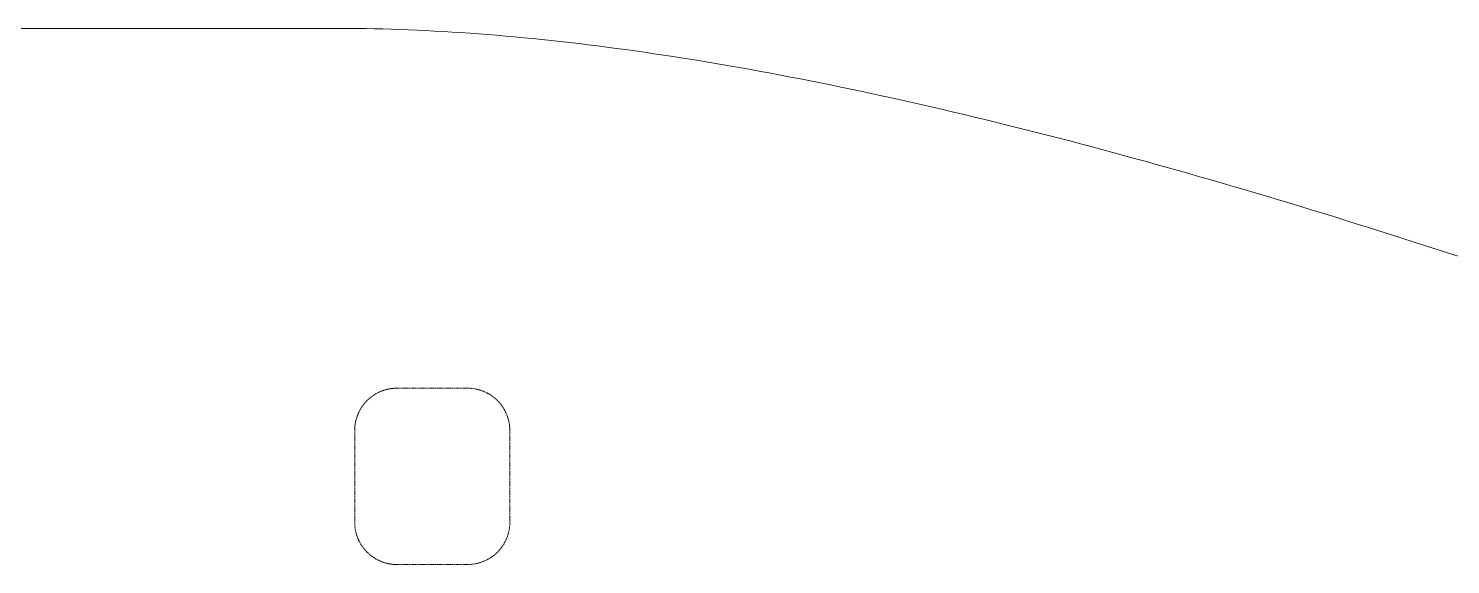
# Model space of a CAD drawing. Header units: millimetres. Extents: x -53019 to 0, y -25898 to 25919.
# Drawn here: x -10243 to -5121, y 1509 to 3440 of the extents above; entities that cross this region are included whole.
import ezdxf

# ---------------------------------------------------------------- set-up
doc = ezdxf.new("R2010")
doc.units = ezdxf.units.MM
doc.layers.add('ceco.net 193', color=7, linetype='Continuous', lineweight=5)

msp = doc.modelspace()

# ---------------------------------------------------------------- linework, layer by layer
at = {"layer": 'ceco.net 193', "linetype": 'Continuous'}
for p, q in [((-14466.57, 3439.7823), (-9118.4984, 3439.7823)), ((-9021.43992, 2101.33438), (-9022.50418, 2100.2625)), ((-9019.23012, 2103.4121), (-9020.3401, 2102.3834)), ((-9017.01016, 2105.47712), (-9018.12014, 2104.4408)), ((-9014.71654, 2107.45578), (-9015.86462, 2106.46264)), ((-9010.04802, 2111.31912), (-9011.23166, 2110.36916)), ((-9005.23472, 2114.9945), (-9006.45138, 2114.09026)), ((-9000.2741, 2118.4743), (-9001.52124, 2117.61832)), ((-8997.73918, 2120.13038), (-8999.01426, 2119.31758)), ((-8995.18394, 2121.76106), (-8996.46156, 2120.94826)), ((-8992.5779, 2123.30538), (-8993.886, 2122.54338)), ((-8989.9617, 2124.837), (-8991.2698, 2124.075)), ((-8987.2947, 2126.27464), (-8988.6282, 2125.55582)), ((-8981.89974, 2129.03562), (-8983.25864, 2128.36506)), ((-8976.40064, 2131.57816), (-8977.7824, 2130.9584)), ((-8970.79994, 2133.89718), (-8972.2071, 2133.3333)), ((-8967.9653, 2134.96906), (-8969.39278, 2134.45598)), ((-8965.1205, 2135.99776), (-8966.54544, 2135.48468)), ((-8962.24268, 2136.94772), (-8963.68032, 2136.4829)), ((-8959.35978, 2137.87228), (-8960.79742, 2137.41254)), ((-8956.43878, 2138.69524), (-8957.90182, 2138.2863)), ((-8950.579, 2140.2167), (-8952.04712, 2139.8611)), ((-8944.65572, 2141.50448), (-8946.13908, 2141.20222)), ((-8938.68926, 2142.55858), (-8940.18532, 2142.3122)), ((-8935.68952, 2142.98784), (-8937.19066, 2142.7948)), ((-8932.68216, 2143.379), (-8934.18838, 2143.18596)), ((-8929.66718, 2143.67618), (-8931.1734, 2143.53902)), ((-8926.65474, 2143.95558), (-8928.16096, 2143.81842)), ((-8923.62706, 2144.1283), (-8925.1409, 2144.04702)), ((-8917.56916, 2144.33912), (-8919.08808, 2144.31372)), ((-8915.2984, 2144.3823), (-8916.05532, 2144.3696)), ((-8915.2984, 2144.3823), (-8914.53132, 2144.3823)), ((-8913.00478, 2144.3823), (-8911.47316, 2144.3823)), ((-8909.94154, 2144.3823), (-8908.40992, 2144.3823)), ((-8906.88338, 2144.3823), (-8905.35176, 2144.3823)), ((-8903.82014, 2144.3823), (-8902.29614, 2144.3823)), ((-8900.76452, 2144.3823), (-8899.2329, 2144.3823)), ((-8897.70128, 2144.3823), (-8896.17474, 2144.3823)), ((-8894.64312, 2144.3823), (-8893.1115, 2144.3823)), ((-8891.57988, 2144.3823), (-8890.05334, 2144.3823)), ((-8888.52172, 2144.3823), (-8886.9901, 2144.3823)), ((-8885.45848, 2144.3823), (-8883.93448, 2144.3823)), ((-8882.40286, 2144.3823), (-8880.87124, 2144.3823)), ((-8879.33962, 2144.3823), (-8877.81308, 2144.3823)), ((-8876.28146, 2144.3823), (-8874.74984, 2144.3823)), ((-8873.21822, 2144.3823), (-8871.69168, 2144.3823)), ((-8870.16006, 2144.3823), (-8868.62844, 2144.3823)), ((-8867.09682, 2144.3823), (-8865.57282, 2144.3823)), ((-8864.0412, 2144.3823), (-8862.50958, 2144.3823)), ((-8860.97796, 2144.3823), (-8859.45142, 2144.3823)), ((-8857.9198, 2144.3823), (-8856.38818, 2144.3823)), ((-8854.85656, 2144.3823), (-8853.33002, 2144.3823)), ((-8851.7984, 2144.3823), (-8850.26678, 2144.3823)), ((-8848.73516, 2144.3823), (-8847.21116, 2144.3823)), ((-8845.67954, 2144.3823), (-8844.14792, 2144.3823)), ((-8842.6163, 2144.3823), (-8841.08976, 2144.3823)), ((-8839.55814, 2144.3823), (-8838.02652, 2144.3823)), ((-8836.4949, 2144.3823), (-8834.96836, 2144.3823)), ((-8833.43674, 2144.3823), (-8831.90512, 2144.3823)), ((-8830.3735, 2144.3823), (-8828.8495, 2144.3823)), ((-8827.31788, 2144.3823), (-8825.78626, 2144.3823)), ((-8824.25464, 2144.3823), (-8822.7281, 2144.3823)), ((-8821.19648, 2144.3823), (-8819.66486, 2144.3823)), ((-8818.13324, 2144.3823), (-8816.6067, 2144.3823)), ((-8815.07508, 2144.3823), (-8813.54346, 2144.3823)), ((-8812.01184, 2144.3823), (-8810.48784, 2144.3823)), ((-8808.95622, 2144.3823), (-8807.4246, 2144.3823)), ((-8805.89298, 2144.3823), (-8804.36644, 2144.3823)), ((-8802.83482, 2144.3823), (-8801.3032, 2144.3823)), ((-8799.77158, 2144.3823), (-8798.24504, 2144.3823)), ((-8796.71342, 2144.3823), (-8795.1818, 2144.3823)), ((-8793.65018, 2144.3823), (-8792.12618, 2144.3823)), ((-8790.59456, 2144.3823), (-8789.06294, 2144.3823)), ((-8787.53132, 2144.3823), (-8786.00478, 2144.3823)), ((-8784.47316, 2144.3823), (-8782.94154, 2144.3823)), ((-8781.40992, 2144.3823), (-8779.88338, 2144.3823)), ((-8778.35176, 2144.3823), (-8776.82014, 2144.3823)), ((-8775.29614, 2144.3823), (-8773.76452, 2144.3823)), ((-8772.2329, 2144.3823), (-8770.70128, 2144.3823)), ((-8769.17474, 2144.3823), (-8767.64312, 2144.3823)), ((-8766.1115, 2144.3823), (-8764.57988, 2144.3823)), ((-8763.05334, 2144.3823), (-8761.52172, 2144.3823)), ((-8759.9901, 2144.3823), (-8758.45848, 2144.3823)), ((-8756.93448, 2144.3823), (-8755.40286, 2144.3823)), ((-8753.87124, 2144.3823), (-8752.33962, 2144.3823)), ((-8750.81308, 2144.3823), (-8749.28146, 2144.3823)), ((-8747.74984, 2144.3823), (-8746.21822, 2144.3823)), ((-8744.69168, 2144.3823), (-8743.16006, 2144.3823)), ((-8741.62844, 2144.3823), (-8740.09682, 2144.3823)), ((-8738.57282, 2144.3823), (-8737.0412, 2144.3823)), ((-8735.50958, 2144.3823), (-8733.97796, 2144.3823)), ((-8732.45142, 2144.3823), (-8730.9198, 2144.3823)), ((-8729.38818, 2144.3823), (-8727.85656, 2144.3823)), ((-8726.33002, 2144.3823), (-8724.7984, 2144.3823)), ((-8723.26678, 2144.3823), (-8721.73516, 2144.3823)), ((-8720.21116, 2144.3823), (-8718.67954, 2144.3823)), ((-8717.14792, 2144.3823), (-8715.6163, 2144.3823)), ((-8714.08976, 2144.3823), (-8712.55814, 2144.3823)), ((-8711.02652, 2144.3823), (-8709.4949, 2144.3823)), ((-8707.96836, 2144.3823), (-8706.43674, 2144.3823)), ((-8704.90512, 2144.3823), (-8703.3735, 2144.3823)), ((-8701.8495, 2144.3823), (-8700.31788, 2144.3823)), ((-8698.78626, 2144.3823), (-8697.25464, 2144.3823)), ((-8695.7281, 2144.3823), (-8694.19648, 2144.3823)), ((-8692.66486, 2144.3823), (-8691.13324, 2144.3823)), ((-8689.6067, 2144.3823), (-8688.07508, 2144.3823)), ((-8686.54346, 2144.3823), (-8685.01184, 2144.3823)), ((-8683.48784, 2144.3823), (-8681.95622, 2144.3823)), ((-8680.4246, 2144.3823), (-8678.89298, 2144.3823)), ((-8677.36644, 2144.3823), (-8675.83482, 2144.3823)), ((-8674.3032, 2144.3823), (-8672.77158, 2144.3823)), ((-8671.24504, 2144.3823), (-8669.71342, 2144.3823)), ((-8668.1818, 2144.3823), (-8666.65018, 2144.3823)), ((-8665.12618, 2144.3823), (-8663.59456, 2144.3823)), ((-8662.06294, 2144.3823), (-8661.2984, 2144.3823)), ((-8660.54402, 2144.3696), (-8661.2984, 2144.3823)), ((-8657.51126, 2144.31372), (-8659.02256, 2144.33912)), ((-8651.45844, 2144.04702), (-8652.97228, 2144.1283)), ((-8648.43838, 2143.81842), (-8649.9446, 2143.95558)), ((-8645.41832, 2143.53902), (-8646.93216, 2143.67618)), ((-8642.41096, 2143.18596), (-8643.9121, 2143.379)), ((-8639.4036, 2142.7948), (-8640.90982, 2142.98784)), ((-8636.41402, 2142.3122), (-8637.90754, 2142.55858)), ((-8630.46026, 2141.20222), (-8631.94362, 2141.50448)), ((-8624.55222, 2139.8611), (-8626.02034, 2140.2167)), ((-8618.69752, 2138.2863), (-8620.15548, 2138.69524)), ((-8615.80192, 2137.41254), (-8617.23956, 2137.87228)), ((-8612.9114, 2136.4829), (-8614.35666, 2136.94772)), ((-8610.0539, 2135.48468), (-8611.47884, 2135.99776)), ((-8607.20656, 2134.45598), (-8608.62642, 2134.96906)), ((-8604.39224, 2133.3333), (-8605.79178, 2133.89718)), ((-8598.81694, 2130.9584), (-8600.1987, 2131.57816)), ((-8593.3407, 2128.36506), (-8594.6996, 2129.03562)), ((-8587.97114, 2125.55582), (-8589.30464, 2126.27464)), ((-8585.32954, 2124.075), (-8586.63764, 2124.837)), ((-8582.71334, 2122.54338), (-8584.02144, 2123.30538)), ((-8580.13778, 2120.94826), (-8581.4154, 2121.76106)), ((-8577.58254, 2119.31758), (-8578.86016, 2120.13038)), ((-8575.0781, 2117.61832), (-8576.32524, 2118.4743)), ((-8570.14796, 2114.09026), (-8571.36462, 2114.9945)), ((-8565.36768, 2110.36916), (-8566.54624, 2111.31912)), ((-8560.73472, 2106.46264), (-8561.87518, 2107.45578)), ((-8558.47666, 2104.4408), (-8559.58918, 2105.47712)), ((-8556.2567, 2102.3834), (-8557.36668, 2103.4121)), ((-8554.08754, 2100.2625), (-8555.15942, 2101.33438)), ((-9056.6494, 2048.891), (-9057.21328, 2047.48892)), ((-9054.2745, 2054.4663), (-9054.89426, 2053.082)), ((-9051.68116, 2059.94254), (-9052.35172, 2058.58364)), ((-9048.87192, 2065.3121), (-9049.59328, 2063.9786)), ((-9047.3911, 2067.9537), (-9048.1531, 2066.6456)), ((-9045.85948, 2070.5699), (-9046.62148, 2069.2618)), ((-9044.25928, 2073.14292), (-9045.07208, 2071.8653)), ((-9042.63368, 2075.69816), (-9043.44648, 2074.42054)), ((-9040.92934, 2078.20514), (-9041.7904, 2076.958)), ((-9037.40636, 2083.13274), (-9038.30552, 2081.91862)), ((-9033.68526, 2087.91556), (-9034.63522, 2086.737)), ((-9029.77874, 2092.54852), (-9030.77188, 2091.40044)), ((-9027.7569, 2094.80404), (-9028.78814, 2093.69406)), ((-9025.69188, 2097.024), (-9026.7282, 2095.91402)), ((-9023.5786, 2099.1957), (-9024.65048, 2098.12128)), ((-8551.94886, 2098.12128), (-8553.02074, 2099.1957)), ((-8549.87114, 2095.91402), (-8550.89984, 2097.024)), ((-8547.80612, 2093.69406), (-8548.84244, 2094.80404)), ((-8545.82746, 2091.40044), (-8546.8206, 2092.54852)), ((-8541.96412, 2086.737), (-8542.91408, 2087.91556)), ((-8538.2862, 2081.91862), (-8539.19298, 2083.13274)), ((-8534.80894, 2076.958), (-8535.66492, 2078.20514)), ((-8533.14524, 2074.42054), (-8533.95804, 2075.69816)), ((-8531.52218, 2071.8653), (-8532.33498, 2073.14292)), ((-8529.97024, 2069.2618), (-8530.73986, 2070.5699)), ((-8528.44624, 2066.6456), (-8529.20824, 2067.9537)), ((-8527.00606, 2063.9786), (-8527.7198, 2065.3121)), ((-8524.24762, 2058.58364), (-8524.91818, 2059.94254)), ((-8521.70508, 2053.082), (-8522.32484, 2054.4663)), ((-8519.38606, 2047.48892), (-8519.94994, 2048.891)), ((-9067.36566, 2001.8248), (-9067.4444, 2000.31096)), ((-9067.13452, 2004.84486), (-9067.27168, 2003.3361)), ((-9066.85512, 2007.86492), (-9066.99228, 2006.35108)), ((-9066.49698, 2010.87228), (-9066.6951, 2009.36352)), ((-9066.1109, 2013.87202), (-9066.30394, 2012.37342)), ((-9065.6283, 2016.86922), (-9065.87722, 2015.37316)), ((-9064.51832, 2022.82044), (-9064.82312, 2021.33962)), ((-9063.17974, 2028.73102), (-9063.5328, 2027.26036)), ((-9061.60494, 2034.58572), (-9062.01388, 2033.12776)), ((-9060.72356, 2037.48132), (-9061.18838, 2036.04114)), ((-9059.799, 2040.37184), (-9060.26382, 2038.92658)), ((-9058.80078, 2043.22934), (-9059.3164, 2041.80186)), ((-9057.77208, 2046.07668), (-9058.28516, 2044.6492)), ((-8518.31418, 2044.6492), (-8518.82726, 2046.07668)), ((-8517.28294, 2041.80186), (-8517.79856, 2043.22934)), ((-8516.33552, 2038.92658), (-8516.80034, 2040.37184)), ((-8515.41096, 2036.04114), (-8515.8707, 2037.48132)), ((-8514.58546, 2033.12776), (-8514.9944, 2034.58572)), ((-8513.06146, 2027.26036), (-8513.4196, 2028.73102)), ((-8511.77622, 2021.33962), (-8512.0734, 2022.82044)), ((-8510.72212, 2015.37316), (-8510.97104, 2016.86922)), ((-8510.28778, 2012.37342), (-8510.4859, 2013.87202)), ((-8509.90424, 2009.36352), (-8510.09728, 2010.87228)), ((-8509.59944, 2006.35108), (-8509.74168, 2007.86492)), ((-8509.32766, 2003.3361), (-8509.46482, 2004.84486)), ((-8509.15494, 2000.31096), (-8509.23368, 2001.8248)), ((-9067.68824, 1992.73922), (-9067.6984, 1991.9823)), ((-9067.6984, 1991.9823), (-9067.6984, 1991.2203)), ((-9067.6984, 1989.68868), (-9067.6984, 1988.16214)), ((-9067.6984, 1986.63052), (-9067.6984, 1985.10652)), ((-9067.6984, 1983.5749), (-9067.6984, 1982.04836)), ((-9067.6984, 1980.51674), (-9067.6984, 1978.9902)), ((-9067.6984, 1977.45858), (-9067.6984, 1975.93458)), ((-9067.6984, 1974.40296), (-9067.6984, 1972.87134)), ((-9067.6984, 1971.3448), (-9067.6984, 1969.81318)), ((-9067.6984, 1968.28918), (-9067.6984, 1966.75756)), ((-9067.6984, 1965.23102), (-9067.6984, 1963.6994)), ((-9067.6984, 1962.17286), (-9067.6984, 1960.64124)), ((-9067.6984, 1959.11724), (-9067.6984, 1957.58562)), ((-9067.6984, 1956.05908), (-9067.6984, 1954.52746)), ((-9067.6984, 1953.00346), (-9067.6984, 1951.47184)), ((-9067.6984, 1949.9453), (-9067.6984, 1948.41368)), ((-9067.6984, 1946.88714), (-9067.6984, 1945.35552)), ((-9067.63236, 1995.77198), (-9067.65522, 1994.25306)), ((-8508.94412, 1994.25306), (-8508.96698, 1995.77198)), ((-8508.8984, 1991.9823), (-8508.9111, 1992.73922)), ((-8508.8984, 1991.9823), (-8508.8984, 1991.2203)), ((-8508.8984, 1989.68868), (-8508.8984, 1988.16214)), ((-8508.8984, 1986.63052), (-8508.8984, 1985.10652)), ((-8508.8984, 1983.5749), (-8508.8984, 1982.04836)), ((-8508.8984, 1980.51674), (-8508.8984, 1978.9902)), ((-8508.8984, 1977.45858), (-8508.8984, 1975.93458)), ((-8508.8984, 1974.40296), (-8508.8984, 1972.87134)), ((-8508.8984, 1971.3448), (-8508.8984, 1969.81318)), ((-8508.8984, 1968.28918), (-8508.8984, 1966.75756)), ((-8508.8984, 1965.23102), (-8508.8984, 1963.6994)), ((-8508.8984, 1962.17286), (-8508.8984, 1960.64124)), ((-8508.8984, 1959.11724), (-8508.8984, 1957.58562)), ((-8508.8984, 1956.05908), (-8508.8984, 1954.52746)), ((-8508.8984, 1953.00346), (-8508.8984, 1951.47184)), ((-8508.8984, 1949.9453), (-8508.8984, 1948.41368)), ((-8508.8984, 1946.88714), (-8508.8984, 1945.35552)), ((-9067.6984, 1943.83152), (-9067.6984, 1942.2999)), ((-9067.6984, 1940.77336), (-9067.6984, 1939.24174)), ((-9067.6984, 1937.7152), (-9067.6984, 1936.18358)), ((-9067.6984, 1934.65958), (-9067.6984, 1933.12796)), ((-9067.6984, 1931.59634), (-9067.6984, 1930.0698)), ((-9067.6984, 1928.53818), (-9067.6984, 1927.01418)), ((-9067.6984, 1925.48256), (-9067.6984, 1923.95602)), ((-9067.6984, 1922.4244), (-9067.6984, 1920.89786)), ((-9067.6984, 1919.36624), (-9067.6984, 1917.84224)), ((-9067.6984, 1916.31062), (-9067.6984, 1914.78408)), ((-9067.6984, 1913.25246), (-9067.6984, 1911.72846)), ((-9067.6984, 1910.19684), (-9067.6984, 1908.6703)), ((-9067.6984, 1907.13868), (-9067.6984, 1905.61214)), ((-9067.6984, 1904.08052), (-9067.6984, 1902.55652)), ((-9067.6984, 1901.0249), (-9067.6984, 1899.49836)), ((-9067.6984, 1897.96674), (-9067.6984, 1896.4402)), ((-9067.6984, 1894.90858), (-9067.6984, 1893.38458)), ((-8508.8984, 1943.83152), (-8508.8984, 1942.2999)), ((-8508.8984, 1940.77336), (-8508.8984, 1939.24174)), ((-8508.8984, 1937.7152), (-8508.8984, 1936.18358)), ((-8508.8984, 1934.65958), (-8508.8984, 1933.12796)), ((-8508.8984, 1931.59634), (-8508.8984, 1930.0698)), ((-8508.8984, 1928.53818), (-8508.8984, 1927.01418)), ((-8508.8984, 1925.48256), (-8508.8984, 1923.95602)), ((-8508.8984, 1922.4244), (-8508.8984, 1920.89786)), ((-8508.8984, 1919.36624), (-8508.8984, 1917.84224)), ((-8508.8984, 1916.31062), (-8508.8984, 1914.78408)), ((-8508.8984, 1913.25246), (-8508.8984, 1911.72846)), ((-8508.8984, 1910.19684), (-8508.8984, 1908.6703)), ((-8508.8984, 1907.13868), (-8508.8984, 1905.61214)), ((-8508.8984, 1904.08052), (-8508.8984, 1902.55652)), ((-8508.8984, 1901.0249), (-8508.8984, 1899.49836)), ((-8508.8984, 1897.96674), (-8508.8984, 1896.4402)), ((-8508.8984, 1894.90858), (-8508.8984, 1893.38458)), ((-9067.6984, 1891.85296), (-9067.6984, 1890.32134)), ((-9067.6984, 1888.7948), (-9067.6984, 1887.26318)), ((-9067.6984, 1885.73918), (-9067.6984, 1884.20756)), ((-9067.6984, 1882.68102), (-9067.6984, 1881.1494)), ((-9067.6984, 1879.62286), (-9067.6984, 1878.09124)), ((-9067.6984, 1876.56724), (-9067.6984, 1875.03562)), ((-9067.6984, 1873.50908), (-9067.6984, 1871.97746)), ((-9067.6984, 1870.45346), (-9067.6984, 1868.92184)), ((-9067.6984, 1867.3953), (-9067.6984, 1865.86368)), ((-9067.6984, 1864.33714), (-9067.6984, 1862.80552)), ((-9067.6984, 1861.28152), (-9067.6984, 1859.7499)), ((-9067.6984, 1858.22336), (-9067.6984, 1856.69174)), ((-9067.6984, 1855.1652), (-9067.6984, 1853.63358)), ((-9067.6984, 1852.10958), (-9067.6984, 1850.57796)), ((-9067.6984, 1849.04634), (-9067.6984, 1847.5198)), ((-9067.6984, 1845.98818), (-9067.6984, 1844.46418)), ((-8508.8984, 1891.85296), (-8508.8984, 1890.32134)), ((-8508.8984, 1888.7948), (-8508.8984, 1887.26318)), ((-8508.8984, 1885.73918), (-8508.8984, 1884.20756)), ((-8508.8984, 1882.68102), (-8508.8984, 1881.1494)), ((-8508.8984, 1879.62286), (-8508.8984, 1878.09124)), ((-8508.8984, 1876.56724), (-8508.8984, 1875.03562)), ((-8508.8984, 1873.50908), (-8508.8984, 1871.97746)), ((-8508.8984, 1870.45346), (-8508.8984, 1868.92184)), ((-8508.8984, 1867.3953), (-8508.8984, 1865.86368)), ((-8508.8984, 1864.33714), (-8508.8984, 1862.80552)), ((-8508.8984, 1861.28152), (-8508.8984, 1859.7499)), ((-8508.8984, 1858.22336), (-8508.8984, 1856.69174)), ((-8508.8984, 1855.1652), (-8508.8984, 1853.63358)), ((-8508.8984, 1852.10958), (-8508.8984, 1850.57796)), ((-8508.8984, 1849.04634), (-8508.8984, 1847.5198)), ((-8508.8984, 1845.98818), (-8508.8984, 1844.46418)), ((-9067.6984, 1842.93256), (-9067.6984, 1841.40602)), ((-9067.6984, 1839.8744), (-9067.6984, 1838.34786)), ((-9067.6984, 1836.81624), (-9067.6984, 1835.29224)), ((-9067.6984, 1833.76062), (-9067.6984, 1832.23408)), ((-9067.6984, 1830.70246), (-9067.6984, 1829.17846)), ((-9067.6984, 1827.64684), (-9067.6984, 1826.1203)), ((-9067.6984, 1824.58868), (-9067.6984, 1823.06214)), ((-9067.6984, 1821.53052), (-9067.6984, 1820.00652)), ((-9067.6984, 1818.4749), (-9067.6984, 1816.94836)), ((-9067.6984, 1815.41674), (-9067.6984, 1813.8902)), ((-9067.6984, 1812.35858), (-9067.6984, 1810.83458)), ((-9067.6984, 1809.30296), (-9067.6984, 1807.77134)), ((-9067.6984, 1806.2448), (-9067.6984, 1804.71318)), ((-9067.6984, 1803.18918), (-9067.6984, 1801.65756)), ((-9067.6984, 1800.13102), (-9067.6984, 1798.5994)), ((-9067.6984, 1797.07286), (-9067.6984, 1795.54124)), ((-9067.6984, 1794.01724), (-9067.6984, 1792.48562)), ((-8508.8984, 1842.93256), (-8508.8984, 1841.40602)), ((-8508.8984, 1839.8744), (-8508.8984, 1838.34786)), ((-8508.8984, 1836.81624), (-8508.8984, 1835.29224)), ((-8508.8984, 1833.76062), (-8508.8984, 1832.23408)), ((-8508.8984, 1830.70246), (-8508.8984, 1829.17846)), ((-8508.8984, 1827.64684), (-8508.8984, 1826.1203)), ((-8508.8984, 1824.58868), (-8508.8984, 1823.06214)), ((-8508.8984, 1821.53052), (-8508.8984, 1820.00652)), ((-8508.8984, 1818.4749), (-8508.8984, 1816.94836)), ((-8508.8984, 1815.41674), (-8508.8984, 1813.8902)), ((-8508.8984, 1812.35858), (-8508.8984, 1810.83458)), ((-8508.8984, 1809.30296), (-8508.8984, 1807.77134)), ((-8508.8984, 1806.2448), (-8508.8984, 1804.71318)), ((-8508.8984, 1803.18918), (-8508.8984, 1801.65756)), ((-8508.8984, 1800.13102), (-8508.8984, 1798.5994)), ((-8508.8984, 1797.07286), (-8508.8984, 1795.54124)), ((-8508.8984, 1794.01724), (-8508.8984, 1792.48562)), ((-9067.6984, 1790.95908), (-9067.6984, 1789.42746)), ((-9067.6984, 1787.90346), (-9067.6984, 1786.37184)), ((-9067.6984, 1784.8453), (-9067.6984, 1783.31368)), ((-9067.6984, 1781.78714), (-9067.6984, 1780.25552)), ((-9067.6984, 1778.73152), (-9067.6984, 1777.1999)), ((-9067.6984, 1775.67336), (-9067.6984, 1774.14174)), ((-9067.6984, 1772.6152), (-9067.6984, 1771.08358)), ((-9067.6984, 1769.55958), (-9067.6984, 1768.02796)), ((-9067.6984, 1766.49634), (-9067.6984, 1764.9698)), ((-9067.6984, 1763.43818), (-9067.6984, 1761.91418)), ((-9067.6984, 1760.38256), (-9067.6984, 1758.85602)), ((-9067.6984, 1757.3244), (-9067.6984, 1755.79786)), ((-9067.6984, 1754.26624), (-9067.6984, 1752.74224)), ((-9067.6984, 1751.21062), (-9067.6984, 1749.68408)), ((-9067.6984, 1748.15246), (-9067.6984, 1746.62846)), ((-9067.6984, 1745.09684), (-9067.6984, 1743.5703)), ((-9067.6984, 1742.03868), (-9067.6984, 1740.51214)), ((-8508.8984, 1790.95908), (-8508.8984, 1789.42746)), ((-8508.8984, 1787.90346), (-8508.8984, 1786.37184)), ((-8508.8984, 1784.8453), (-8508.8984, 1783.31368)), ((-8508.8984, 1781.78714), (-8508.8984, 1780.25552)), ((-8508.8984, 1778.73152), (-8508.8984, 1777.1999)), ((-8508.8984, 1775.67336), (-8508.8984, 1774.14174)), ((-8508.8984, 1772.6152), (-8508.8984, 1771.08358)), ((-8508.8984, 1769.55958), (-8508.8984, 1768.02796)), ((-8508.8984, 1766.49634), (-8508.8984, 1764.9698)), ((-8508.8984, 1763.43818), (-8508.8984, 1761.91418)), ((-8508.8984, 1760.38256), (-8508.8984, 1758.85602)), ((-8508.8984, 1757.3244), (-8508.8984, 1755.79786)), ((-8508.8984, 1754.26624), (-8508.8984, 1752.74224)), ((-8508.8984, 1751.21062), (-8508.8984, 1749.68408)), ((-8508.8984, 1748.15246), (-8508.8984, 1746.62846)), ((-8508.8984, 1745.09684), (-8508.8984, 1743.5703)), ((-8508.8984, 1742.03868), (-8508.8984, 1740.51214)), ((-9067.6984, 1738.98052), (-9067.6984, 1737.45652)), ((-9067.6984, 1735.9249), (-9067.6984, 1734.39836)), ((-9067.6984, 1732.86674), (-9067.6984, 1731.3402)), ((-9067.6984, 1729.80858), (-9067.6984, 1728.28458)), ((-9067.6984, 1726.75296), (-9067.6984, 1725.22134)), ((-9067.6984, 1723.6948), (-9067.6984, 1722.16318)), ((-9067.6984, 1720.63918), (-9067.6984, 1719.10756)), ((-9067.6984, 1717.58102), (-9067.6984, 1716.0494)), ((-9067.6984, 1714.52286), (-9067.6984, 1712.99124)), ((-9067.6984, 1711.46724), (-9067.6984, 1709.93562)), ((-9067.6984, 1708.40908), (-9067.6984, 1706.87746)), ((-9067.6984, 1705.35346), (-9067.6984, 1703.82184)), ((-9067.6984, 1702.2953), (-9067.6984, 1700.76368)), ((-9067.6984, 1699.23714), (-9067.6984, 1697.70552)), ((-9067.6984, 1696.18152), (-9067.6984, 1694.6499)), ((-9067.6984, 1693.12336), (-9067.6984, 1691.59174)), ((-9067.6984, 1690.0652), (-9067.6984, 1688.53358)), ((-8508.8984, 1738.98052), (-8508.8984, 1737.45652)), ((-8508.8984, 1735.9249), (-8508.8984, 1734.39836)), ((-8508.8984, 1732.86674), (-8508.8984, 1731.3402)), ((-8508.8984, 1729.80858), (-8508.8984, 1728.28458)), ((-8508.8984, 1726.75296), (-8508.8984, 1725.22134)), ((-8508.8984, 1723.6948), (-8508.8984, 1722.16318)), ((-8508.8984, 1720.63918), (-8508.8984, 1719.10756)), ((-8508.8984, 1717.58102), (-8508.8984, 1716.0494)), ((-8508.8984, 1714.52286), (-8508.8984, 1712.99124)), ((-8508.8984, 1711.46724), (-8508.8984, 1709.93562)), ((-8508.8984, 1708.40908), (-8508.8984, 1706.87746)), ((-8508.8984, 1705.35346), (-8508.8984, 1703.82184)), ((-8508.8984, 1702.2953), (-8508.8984, 1700.76368)), ((-8508.8984, 1699.23714), (-8508.8984, 1697.70552)), ((-8508.8984, 1696.18152), (-8508.8984, 1694.6499)), ((-8508.8984, 1693.12336), (-8508.8984, 1691.59174)), ((-8508.8984, 1690.0652), (-8508.8984, 1688.53358)), ((-9067.6984, 1687.00958), (-9067.6984, 1685.47796)), ((-9067.6984, 1683.94634), (-9067.6984, 1682.4198)), ((-9067.6984, 1680.88818), (-9067.6984, 1679.36418)), ((-9067.6984, 1677.83256), (-9067.6984, 1676.30602)), ((-9067.6984, 1674.7744), (-9067.6984, 1673.24786)), ((-9067.6984, 1671.71624), (-9067.6984, 1670.19224)), ((-9067.6984, 1668.66062), (-9067.6984, 1667.13408)), ((-9067.6984, 1665.60246), (-9067.6984, 1664.07846)), ((-9067.6984, 1662.54684), (-9067.6984, 1661.7823)), ((-9067.6984, 1661.7823), (-9067.68824, 1661.02538)), ((-9067.65522, 1659.51408), (-9067.63236, 1657.99516)), ((-9067.4444, 1653.45364), (-9067.36566, 1651.94234)), ((-9067.27168, 1650.4285), (-9067.13452, 1648.92228)), ((-9066.99228, 1647.41352), (-9066.85512, 1645.90222)), ((-9066.6951, 1644.40108), (-9066.49698, 1642.89486)), ((-9066.30394, 1641.39372), (-9066.1109, 1639.89258)), ((-8510.4859, 1639.89258), (-8510.28778, 1641.39372)), ((-8510.09728, 1642.89486), (-8509.90424, 1644.40108)), ((-8509.74168, 1645.90222), (-8509.59944, 1647.41352)), ((-8509.46482, 1648.92228), (-8509.32766, 1650.4285)), ((-8509.23368, 1651.94234), (-8509.15494, 1653.45364)), ((-8508.96698, 1657.99516), (-8508.94412, 1659.51408)), ((-8508.9111, 1661.02538), (-8508.8984, 1661.7823)), ((-8508.8984, 1687.00958), (-8508.8984, 1685.47796)), ((-8508.8984, 1683.94634), (-8508.8984, 1682.4198)), ((-8508.8984, 1680.88818), (-8508.8984, 1679.36418)), ((-8508.8984, 1677.83256), (-8508.8984, 1676.30602)), ((-8508.8984, 1674.7744), (-8508.8984, 1673.24786)), ((-8508.8984, 1671.71624), (-8508.8984, 1670.19224)), ((-8508.8984, 1668.66062), (-8508.8984, 1667.13408)), ((-8508.8984, 1665.60246), (-8508.8984, 1664.07846)), ((-8508.8984, 1662.54684), (-8508.8984, 1661.7823)), ((-9065.87722, 1638.39144), (-9065.6283, 1636.89792)), ((-9064.82312, 1632.42752), (-9064.51832, 1630.94416)), ((-9063.5328, 1626.50424), (-9063.17974, 1625.03358)), ((-9062.01388, 1620.63684), (-9061.60494, 1619.18142)), ((-9061.18838, 1617.72346), (-9060.72356, 1616.28582)), ((-9060.26382, 1614.84056), (-9059.799, 1613.3953)), ((-9059.3164, 1611.96274), (-9058.80078, 1610.53526)), ((-9058.28516, 1609.1154), (-9057.77208, 1607.69046)), ((-9057.21328, 1606.27568), (-9056.6494, 1604.8736)), ((-9054.89426, 1600.6826), (-9054.2745, 1599.30084)), ((-9052.35172, 1595.1835), (-9051.68116, 1593.8246)), ((-9049.59328, 1589.78854), (-9048.87192, 1588.45504)), ((-8527.7198, 1588.45504), (-8527.00606, 1589.78854)), ((-8524.91818, 1593.8246), (-8524.24762, 1595.1835)), ((-8522.32484, 1599.30084), (-8521.70508, 1600.6826)), ((-8519.94994, 1604.8736), (-8519.38606, 1606.27568)), ((-8518.82726, 1607.69046), (-8518.31418, 1609.1154)), ((-8517.79856, 1610.53526), (-8517.28294, 1611.96274)), ((-8516.80034, 1613.3953), (-8516.33552, 1614.84056)), ((-8515.8707, 1616.28582), (-8515.41096, 1617.72346)), ((-8514.9944, 1619.18142), (-8514.58546, 1620.63684)), ((-8513.4196, 1625.03358), (-8513.06146, 1626.50424)), ((-8512.0734, 1630.94416), (-8511.77622, 1632.42752)), ((-8510.97104, 1636.89792), (-8510.72212, 1638.39144)), ((-9048.1531, 1587.12154), (-9047.3911, 1585.81344)), ((-9046.62148, 1584.5028), (-9045.85948, 1583.1947)), ((-9045.07208, 1581.8993), (-9044.25928, 1580.62168)), ((-9043.44648, 1579.34406), (-9042.63368, 1578.06644)), ((-9041.7904, 1576.80914), (-9040.92934, 1575.562)), ((-9038.30552, 1571.84852), (-9037.40636, 1570.63186)), ((-9034.63522, 1567.03014), (-9033.68526, 1565.85158)), ((-9030.77188, 1562.3667), (-9029.77874, 1561.21862)), ((-9028.78814, 1560.07054), (-9027.7569, 1558.96056)), ((-9026.7282, 1557.85058), (-9025.69188, 1556.7406)), ((-9024.65048, 1555.64332), (-9023.5786, 1554.57144)), ((-9022.50418, 1553.50464), (-9021.43992, 1552.43022)), ((-9020.3401, 1551.38374), (-9019.23012, 1550.35504)), ((-9018.12014, 1549.3238), (-9017.01016, 1548.29002)), ((-9015.86462, 1547.30196), (-9014.71654, 1546.31136)), ((-9011.23166, 1543.39544), (-9010.04802, 1542.44802)), ((-9006.45138, 1539.67434), (-9005.23472, 1538.7701)), ((-8571.36462, 1538.7701), (-8570.14796, 1539.67434)), ((-8566.54624, 1542.44802), (-8565.36768, 1543.39544)), ((-8561.87518, 1546.31136), (-8560.73472, 1547.30196)), ((-8559.58918, 1548.29002), (-8558.47666, 1549.3238)), ((-8557.36668, 1550.35504), (-8556.2567, 1551.38374)), ((-8555.15942, 1552.43022), (-8554.08754, 1553.50464)), ((-8553.02074, 1554.57144), (-8551.94886, 1555.64332)), ((-8550.89984, 1556.7406), (-8549.87114, 1557.85058)), ((-8548.84244, 1558.96056), (-8547.80612, 1560.07054)), ((-8546.8206, 1561.21862), (-8545.82746, 1562.3667)), ((-8542.91408, 1565.85158), (-8541.96412, 1567.03014)), ((-8539.19298, 1570.63186), (-8538.2862, 1571.84852)), ((-8535.66492, 1575.562), (-8534.80894, 1576.80914)), ((-8533.95804, 1578.06644), (-8533.14524, 1579.34406)), ((-8532.33498, 1580.62168), (-8531.52218, 1581.8993)), ((-8530.73986, 1583.1947), (-8529.97024, 1584.5028)), ((-8529.20824, 1585.81344), (-8528.44624, 1587.12154)), ((-9001.52124, 1536.14628), (-9000.2741, 1535.2903)), ((-8999.01426, 1534.44702), (-8997.73918, 1533.62914)), ((-8996.46156, 1532.81634), (-8995.18394, 1532.00354)), ((-8993.886, 1531.22376), (-8992.5779, 1530.46176)), ((-8991.2698, 1529.69214), (-8989.9617, 1528.93014)), ((-8988.6282, 1528.20878), (-8987.2947, 1527.48996)), ((-8983.25864, 1525.39954), (-8981.89974, 1524.73152)), ((-8977.7824, 1522.80874), (-8976.40064, 1522.18898)), ((-8972.2071, 1520.43384), (-8970.79994, 1519.86996)), ((-8969.39278, 1519.31116), (-8967.9653, 1518.79554)), ((-8966.54544, 1518.28246), (-8965.1205, 1517.76684)), ((-8963.68032, 1517.28424), (-8962.24268, 1516.81688)), ((-8960.79742, 1516.35206), (-8959.35978, 1515.89486)), ((-8957.90182, 1515.4783), (-8956.43878, 1515.06936)), ((-8952.04712, 1513.9035), (-8950.579, 1513.54282)), ((-8946.13908, 1512.56492), (-8944.65572, 1512.26012)), ((-8940.18532, 1511.45494), (-8938.68926, 1511.20602)), ((-8937.19066, 1510.9698), (-8935.68952, 1510.7793)), ((-8934.18838, 1510.57864), (-8932.68216, 1510.38814)), ((-8931.1734, 1510.22558), (-8929.66718, 1510.08334)), ((-8928.16096, 1509.94618), (-8926.65474, 1509.81156)), ((-8925.1409, 1509.71758), (-8923.62706, 1509.6363)), ((-8919.08808, 1509.45088), (-8917.56916, 1509.42548)), ((-8916.05532, 1509.395), (-8915.2984, 1509.3823)), ((-8914.53132, 1509.3823), (-8915.2984, 1509.3823)), ((-8911.47316, 1509.3823), (-8913.00478, 1509.3823)), ((-8908.40992, 1509.3823), (-8909.94154, 1509.3823)), ((-8905.35176, 1509.3823), (-8906.88338, 1509.3823)), ((-8902.29614, 1509.3823), (-8903.82014, 1509.3823)), ((-8899.2329, 1509.3823), (-8900.76452, 1509.3823)), ((-8896.17474, 1509.3823), (-8897.70128, 1509.3823)), ((-8893.1115, 1509.3823), (-8894.64312, 1509.3823)), ((-8890.05334, 1509.3823), (-8891.57988, 1509.3823)), ((-8886.9901, 1509.3823), (-8888.52172, 1509.3823)), ((-8883.93448, 1509.3823), (-8885.45848, 1509.3823)), ((-8880.87124, 1509.3823), (-8882.40286, 1509.3823)), ((-8877.81308, 1509.3823), (-8879.33962, 1509.3823)), ((-8874.74984, 1509.3823), (-8876.28146, 1509.3823)), ((-8871.69168, 1509.3823), (-8873.21822, 1509.3823)), ((-8868.62844, 1509.3823), (-8870.16006, 1509.3823)), ((-8865.57282, 1509.3823), (-8867.09682, 1509.3823)), ((-8862.50958, 1509.3823), (-8864.0412, 1509.3823)), ((-8859.45142, 1509.3823), (-8860.97796, 1509.3823)), ((-8856.38818, 1509.3823), (-8857.9198, 1509.3823)), ((-8853.33002, 1509.3823), (-8854.85656, 1509.3823)), ((-8850.26678, 1509.3823), (-8851.7984, 1509.3823)), ((-8847.21116, 1509.3823), (-8848.73516, 1509.3823)), ((-8844.14792, 1509.3823), (-8845.67954, 1509.3823)), ((-8841.08976, 1509.3823), (-8842.6163, 1509.3823)), ((-8838.02652, 1509.3823), (-8839.55814, 1509.3823)), ((-8834.96836, 1509.3823), (-8836.4949, 1509.3823)), ((-8831.90512, 1509.3823), (-8833.43674, 1509.3823)), ((-8828.8495, 1509.3823), (-8830.3735, 1509.3823)), ((-8825.78626, 1509.3823), (-8827.31788, 1509.3823)), ((-8822.7281, 1509.3823), (-8824.25464, 1509.3823)), ((-8819.66486, 1509.3823), (-8821.19648, 1509.3823)), ((-8816.6067, 1509.3823), (-8818.13324, 1509.3823)), ((-8813.54346, 1509.3823), (-8815.07508, 1509.3823)), ((-8810.48784, 1509.3823), (-8812.01184, 1509.3823)), ((-8807.4246, 1509.3823), (-8808.95622, 1509.3823)), ((-8804.36644, 1509.3823), (-8805.89298, 1509.3823)), ((-8801.3032, 1509.3823), (-8802.83482, 1509.3823)), ((-8798.24504, 1509.3823), (-8799.77158, 1509.3823)), ((-8795.1818, 1509.3823), (-8796.71342, 1509.3823)), ((-8792.12618, 1509.3823), (-8793.65018, 1509.3823)), ((-8789.06294, 1509.3823), (-8790.59456, 1509.3823)), ((-8786.00478, 1509.3823), (-8787.53132, 1509.3823)), ((-8782.94154, 1509.3823), (-8784.47316, 1509.3823)), ((-8779.88338, 1509.3823), (-8781.40992, 1509.3823)), ((-8776.82014, 1509.3823), (-8778.35176, 1509.3823)), ((-8773.76452, 1509.3823), (-8775.29614, 1509.3823)), ((-8770.70128, 1509.3823), (-8772.2329, 1509.3823)), ((-8767.64312, 1509.3823), (-8769.17474, 1509.3823)), ((-8764.57988, 1509.3823), (-8766.1115, 1509.3823)), ((-8761.52172, 1509.3823), (-8763.05334, 1509.3823)), ((-8758.45848, 1509.3823), (-8759.9901, 1509.3823)), ((-8755.40286, 1509.3823), (-8756.93448, 1509.3823)), ((-8752.33962, 1509.3823), (-8753.87124, 1509.3823)), ((-8749.28146, 1509.3823), (-8750.81308, 1509.3823)), ((-8746.21822, 1509.3823), (-8747.74984, 1509.3823)), ((-8743.16006, 1509.3823), (-8744.69168, 1509.3823)), ((-8740.09682, 1509.3823), (-8741.62844, 1509.3823)), ((-8737.0412, 1509.3823), (-8738.57282, 1509.3823)), ((-8733.97796, 1509.3823), (-8735.50958, 1509.3823)), ((-8730.9198, 1509.3823), (-8732.45142, 1509.3823)), ((-8727.85656, 1509.3823), (-8729.38818, 1509.3823)), ((-8724.7984, 1509.3823), (-8726.33002, 1509.3823)), ((-8721.73516, 1509.3823), (-8723.26678, 1509.3823)), ((-8718.67954, 1509.3823), (-8720.21116, 1509.3823)), ((-8715.6163, 1509.3823), (-8717.14792, 1509.3823)), ((-8712.55814, 1509.3823), (-8714.08976, 1509.3823)), ((-8709.4949, 1509.3823), (-8711.02652, 1509.3823)), ((-8706.43674, 1509.3823), (-8707.96836, 1509.3823)), ((-8703.3735, 1509.3823), (-8704.90512, 1509.3823)), ((-8700.31788, 1509.3823), (-8701.8495, 1509.3823)), ((-8697.25464, 1509.3823), (-8698.78626, 1509.3823)), ((-8694.19648, 1509.3823), (-8695.7281, 1509.3823)), ((-8691.13324, 1509.3823), (-8692.66486, 1509.3823)), ((-8688.07508, 1509.3823), (-8689.6067, 1509.3823)), ((-8685.01184, 1509.3823), (-8686.54346, 1509.3823)), ((-8681.95622, 1509.3823), (-8683.48784, 1509.3823)), ((-8678.89298, 1509.3823), (-8680.4246, 1509.3823)), ((-8675.83482, 1509.3823), (-8677.36644, 1509.3823)), ((-8672.77158, 1509.3823), (-8674.3032, 1509.3823)), ((-8669.71342, 1509.3823), (-8671.24504, 1509.3823)), ((-8666.65018, 1509.3823), (-8668.1818, 1509.3823)), ((-8663.59456, 1509.3823), (-8665.12618, 1509.3823)), ((-8661.2984, 1509.3823), (-8662.06294, 1509.3823)), ((-8661.2984, 1509.3823), (-8660.54402, 1509.395)), ((-8659.02256, 1509.42548), (-8657.51126, 1509.45088)), ((-8652.97228, 1509.6363), (-8651.45844, 1509.71758)), ((-8649.9446, 1509.81156), (-8648.43838, 1509.94618)), ((-8646.93216, 1510.08334), (-8645.41832, 1510.22558)), ((-8643.9121, 1510.38814), (-8642.41096, 1510.57864)), ((-8640.90982, 1510.7793), (-8639.4036, 1510.9698)), ((-8637.90754, 1511.20602), (-8636.41402, 1511.45494)), ((-8631.94362, 1512.26012), (-8630.46026, 1512.56492)), ((-8626.02034, 1513.54282), (-8624.55222, 1513.9035)), ((-8620.15548, 1515.06936), (-8618.69752, 1515.4783)), ((-8617.23956, 1515.89486), (-8615.80192, 1516.35206)), ((-8614.35666, 1516.81688), (-8612.9114, 1517.28424)), ((-8611.47884, 1517.76684), (-8610.0539, 1518.28246)), ((-8608.62642, 1518.79554), (-8607.20656, 1519.31116)), ((-8605.79178, 1519.86996), (-8604.39224, 1520.43384)), ((-8600.1987, 1522.18898), (-8598.81694, 1522.80874)), ((-8594.6996, 1524.73152), (-8593.3407, 1525.39954)), ((-8589.30464, 1527.48996), (-8587.97114, 1528.20878)), ((-8586.63764, 1528.93014), (-8585.32954, 1529.69214)), ((-8584.02144, 1530.46176), (-8582.71334, 1531.22376)), ((-8581.4154, 1532.00354), (-8580.13778, 1532.81634)), ((-8578.86016, 1533.62914), (-8577.58254, 1534.44702)), ((-8576.32524, 1535.2903), (-8575.0781, 1536.14628))]:
    msp.add_line(p, q, dxfattribs=at)
for points in [[(-9118.4984, 3439.7823), (-9088.3613, 3439.70102), (-9058.09466, 3439.47242), (-9027.69594, 3439.08888), (-8997.16768, 3438.54786), (-8966.51496, 3437.85444), (-8935.7327, 3437.01116), (-8904.82598, 3436.01294), (-8873.78972, 3434.86486), (-8842.629, 3433.56946), (-8811.3362, 3432.11912), (-8779.92148, 3430.524), (-8748.3823, 3428.77648), (-8716.71866, 3426.88418), (-8684.9331, 3424.83694), (-8653.01546, 3422.65), (-8620.98606, 3420.31066), (-8588.82712, 3417.83162), (-8556.54372, 3415.20018), (-8524.14094, 3412.42904), (-8491.62386, 3409.51566), (-8458.97978, 3406.45242), (-8426.21378, 3403.25202), (-8393.33348, 3399.9043), (-8360.33126, 3396.41688), (-8327.2122, 3392.78468), (-8293.97376, 3389.01278), (-8260.61594, 3385.10626), (-8227.14382, 3381.0575), (-8193.55232, 3376.87158), (-8159.84906, 3372.54342), (-8126.02134, 3368.0781), (-8092.08694, 3363.47816), (-8058.03824, 3358.73852), (-8023.86762, 3353.8668), (-7989.58778, 3348.85538), (-7955.19618, 3343.71442), (-7920.69282, 3338.4363), (-7886.0777, 3333.02356), (-7851.34574, 3327.48636), (-7816.5071, 3321.80438), (-7781.5567, 3316.00048), (-7746.49708, 3310.05942), (-7711.33078, 3303.99644), (-7676.05018, 3297.79376), (-7640.66036, 3291.46916), (-7605.17148, 3285.01502), (-7569.56576, 3278.4288), (-7533.85844, 3271.71812), (-7498.03936, 3264.8779), (-7462.12376, 3257.91576), (-7426.09386, 3250.82662), (-7389.95982, 3243.60794), (-7353.72672, 3236.27242), (-7317.38694, 3228.80736), (-7280.94302, 3221.22292), (-7244.40004, 3213.51402), (-7207.75038, 3205.68828), (-7170.99658, 3197.733), (-7134.1488, 3189.66596), (-7097.19688, 3181.47192), (-7060.13828, 3173.1585), (-7022.98824, 3164.73078), (-6985.7366, 3156.1786), (-6948.3859, 3147.51466), (-6910.93868, 3138.73388), (-6873.38986, 3129.82864), (-6835.74198, 3120.81926), (-6798.00266, 3111.68542), (-6760.16936, 3102.43982), (-6722.237, 3093.08246), (-6684.20558, 3083.60572), (-6646.08018, 3074.02484), (-6607.86334, 3064.32712), (-6569.54998, 3054.51764), (-6531.14772, 3044.59386), (-6492.65148, 3034.56086), (-6454.06126, 3024.42118), (-6415.37706, 3014.17228), (-6376.60904, 3003.80908), (-6337.73942, 2993.34174), (-6298.78344, 2982.76264), (-6259.7411, 2972.08448), (-6220.60478, 2961.29456), (-6181.3821, 2950.39796), (-6142.07306, 2939.39722), (-6102.67004, 2928.29234), (-6063.18828, 2917.08078), (-6023.61254, 2905.77016), (-5983.95044, 2894.35286), (-5944.19944, 2882.83142), (-5904.3697, 2871.21092), (-5864.4536, 2859.48374), (-5824.4486, 2847.66512), (-5784.36486, 2835.73982), (-5744.19476, 2823.71546), (-5703.93576, 2811.59204), (-5663.59802, 2799.36956), (-5623.179, 2787.04802), (-5582.6787, 2774.6325), (-5542.09712, 2762.11284), (-5501.42918, 2749.50682), (-5460.68758, 2736.7992), (-5419.85962, 2723.99506), (-5378.958, 2711.0944), (-5337.97256, 2698.10484), (-5296.90838, 2685.01876), (-5255.76546, 2671.83616), (-5214.54634, 2658.56466), (-5173.25102, 2645.20172), (-5131.87696, 2631.7448), (-5090.42924, 2618.19644)], [(-9012.4153, 2109.42174), (-9012.78106, 2109.12202), (-9013.56846, 2108.44638)], [(-9007.6655, 2113.18602), (-9008.4402, 2112.6069), (-9008.86946, 2112.26654)], [(-9002.76584, 2116.75726), (-9003.97742, 2115.92668), (-9004.01298, 2115.89366)], [(-8984.615, 2127.6945), (-8984.9833, 2127.5167), (-8985.9612, 2126.996)], [(-8979.16416, 2130.3361), (-8979.98458, 2129.97034), (-8980.54084, 2129.69856)], [(-8973.61426, 2132.7618), (-8974.90458, 2132.2411), (-8975.01634, 2132.1903)], [(-8953.51778, 2139.50804), (-8953.84544, 2139.4293), (-8954.98082, 2139.10672)], [(-8947.62498, 2140.90504), (-8948.4327, 2140.7374), (-8949.10326, 2140.57484)], [(-8941.67884, 2142.06328), (-8942.98186, 2141.84738), (-8943.16728, 2141.80928)], [(-8920.60192, 2144.28324), (-8920.861, 2144.28324), (-8922.11576, 2144.21466)], [(-8654.48358, 2144.21466), (-8655.73072, 2144.28324), (-8655.99742, 2144.28324)], [(-8633.42444, 2141.80928), (-8633.61748, 2141.84738), (-8634.9205, 2142.06328)], [(-8627.49608, 2140.57484), (-8628.16156, 2140.7374), (-8628.97182, 2140.90504)], [(-8621.61852, 2139.10672), (-8622.7539, 2139.4293), (-8623.07648, 2139.50804)], [(-8601.583, 2132.1903), (-8601.69476, 2132.2411), (-8602.98254, 2132.7618)], [(-8596.05596, 2129.69856), (-8596.60968, 2129.97034), (-8597.43264, 2130.3361)], [(-8590.63814, 2126.996), (-8591.61604, 2127.5167), (-8591.97672, 2127.6945)], [(-8572.57874, 2115.89366), (-8572.62192, 2115.92668), (-8573.82588, 2116.75726)], [(-8567.72988, 2112.26654), (-8568.15914, 2112.6069), (-8568.93384, 2113.18602)], [(-8563.02326, 2108.44638), (-8563.81066, 2109.12202), (-8564.18404, 2109.42174)], [(-9055.50894, 2051.70024), (-9055.5572, 2051.58848), (-9056.0779, 2050.29816)], [(-9053.01466, 2057.22474), (-9053.28898, 2056.66848), (-9053.65474, 2055.84806)], [(-9050.3121, 2062.6451), (-9050.8328, 2061.66466), (-9051.01314, 2061.30652)], [(-9039.2123, 2080.70196), (-9039.24278, 2080.65878), (-9040.07336, 2079.45736)], [(-9035.58264, 2085.55336), (-9035.92554, 2085.1241), (-9036.50212, 2084.3494)], [(-9031.76502, 2090.25236), (-9032.44066, 2089.47258), (-9032.73784, 2089.0992)], [(-8543.8615, 2089.0992), (-8544.15868, 2089.47258), (-8544.83432, 2090.25236)], [(-8540.09722, 2084.3494), (-8540.6738, 2085.1241), (-8541.01416, 2085.55336)], [(-8536.52598, 2079.45736), (-8537.35148, 2080.65878), (-8537.38704, 2080.70196)], [(-8525.5862, 2061.30652), (-8525.76146, 2061.66466), (-8526.28724, 2062.6451)], [(-8522.93952, 2055.84806), (-8523.31036, 2056.66848), (-8523.57706, 2057.22474)], [(-8520.51382, 2050.29816), (-8521.03452, 2051.58848), (-8521.0904, 2051.70024)], [(-9067.52568, 1998.79712), (-9067.59426, 1997.55252), (-9067.59934, 1997.28582)], [(-9065.12538, 2019.85626), (-9065.16348, 2019.66576), (-9065.37938, 2018.36274)], [(-9063.89094, 2025.78462), (-9064.0535, 2025.12168), (-9064.22114, 2024.30888)], [(-9062.42282, 2031.66472), (-9062.7454, 2030.52934), (-9062.81906, 2030.20676)], [(-8513.77266, 2030.20676), (-8513.85394, 2030.52934), (-8514.17144, 2031.66472)], [(-8512.3782, 2024.30888), (-8512.54584, 2025.12168), (-8512.70586, 2025.78462)], [(-8511.21996, 2018.36274), (-8511.43586, 2019.66576), (-8511.47396, 2019.85626)], [(-8508.99238, 1997.28582), (-8509, 1997.55252), (-8509.06604, 1998.79712)], [(-9067.59934, 1656.48132), (-9067.59426, 1656.21462), (-9067.52568, 1654.96748)], [(-8509.06604, 1654.96748), (-8509, 1656.21462), (-8508.99238, 1656.48132)], [(-9065.37938, 1635.40186), (-9065.16348, 1634.10138), (-9065.12538, 1633.90834)], [(-9064.22114, 1629.45572), (-9064.0535, 1628.64292), (-9063.89094, 1627.97998)], [(-9062.81906, 1623.55784), (-9062.7454, 1623.23526), (-9062.42282, 1622.10242)], [(-9056.0779, 1603.46644), (-9055.5572, 1602.17612), (-9055.50894, 1602.06436)], [(-9053.65474, 1597.91654), (-9053.28898, 1597.09866), (-9053.01466, 1596.53986)], [(-9051.01314, 1592.46062), (-9050.8328, 1592.09994), (-9050.3121, 1591.1195)], [(-8526.28724, 1591.1195), (-8525.76146, 1592.09994), (-8525.5862, 1592.46062)], [(-8523.57706, 1596.53986), (-8523.31036, 1597.09866), (-8522.93952, 1597.91654)], [(-8521.0904, 1602.06436), (-8521.03452, 1602.17612), (-8520.51382, 1603.46644)], [(-8514.17144, 1622.10242), (-8513.85394, 1623.23526), (-8513.77266, 1623.55784)], [(-8512.70586, 1627.97998), (-8512.54584, 1628.64292), (-8512.3782, 1629.45572)], [(-8511.47396, 1633.90834), (-8511.43586, 1634.10138), (-8511.21996, 1635.40186)], [(-9040.07336, 1574.30978), (-9039.24278, 1573.10582), (-9039.2123, 1573.06264)], [(-9036.50212, 1569.4152), (-9035.92554, 1568.6405), (-9035.58264, 1568.21378)], [(-9032.73784, 1564.6654), (-9032.44066, 1564.29456), (-9031.76502, 1563.51224)], [(-9013.56846, 1545.31822), (-9012.78106, 1544.64258), (-9012.4153, 1544.3454)], [(-9008.86946, 1541.49806), (-9008.4402, 1541.1577), (-9007.6655, 1540.58112)], [(-9004.01298, 1537.87094), (-9003.97742, 1537.84046), (-9002.76584, 1537.00988)], [(-8573.82588, 1537.00988), (-8572.62192, 1537.84046), (-8572.57874, 1537.87094)], [(-8568.93384, 1540.58112), (-8568.15914, 1541.1577), (-8567.72988, 1541.49806)], [(-8564.18404, 1544.3454), (-8563.81066, 1544.64258), (-8563.02326, 1545.31822)], [(-8544.83432, 1563.51224), (-8544.15868, 1564.29456), (-8543.8615, 1564.6654)], [(-8541.01416, 1568.21378), (-8540.6738, 1568.6405), (-8540.09722, 1569.4152)], [(-8537.38704, 1573.06264), (-8537.35148, 1573.10582), (-8536.52598, 1574.30978)], [(-8985.9612, 1526.77114), (-8984.9833, 1526.25044), (-8984.615, 1526.0701)], [(-8980.54084, 1524.06604), (-8979.98458, 1523.79426), (-8979.16416, 1523.4285)], [(-8975.01634, 1521.5743), (-8974.90458, 1521.5235), (-8973.61426, 1521.0028)], [(-8954.98082, 1514.66042), (-8953.84544, 1514.33784), (-8953.51778, 1514.25656)], [(-8949.10326, 1513.18976), (-8948.4327, 1513.02974), (-8947.62498, 1512.8621)], [(-8943.16728, 1511.95532), (-8942.98186, 1511.91976), (-8941.67884, 1511.70132)], [(-8922.11576, 1509.54994), (-8920.861, 1509.48136), (-8920.60192, 1509.48136)], [(-8655.99742, 1509.48136), (-8655.73072, 1509.48136), (-8654.48358, 1509.54994)], [(-8634.9205, 1511.70132), (-8633.61748, 1511.91976), (-8633.42444, 1511.95532)], [(-8628.97182, 1512.8621), (-8628.16156, 1513.02974), (-8627.49608, 1513.18976)], [(-8623.07648, 1514.25656), (-8622.7539, 1514.33784), (-8621.61852, 1514.66042)], [(-8602.98254, 1521.0028), (-8601.69476, 1521.5235), (-8601.583, 1521.5743)], [(-8597.43264, 1523.4285), (-8596.60968, 1523.79426), (-8596.05596, 1524.06604)], [(-8591.97672, 1526.0701), (-8591.61604, 1526.25044), (-8590.63814, 1526.77114)]]:
    msp.add_lwpolyline(points, dxfattribs=at)

doc.saveas('drawing.dxf')
